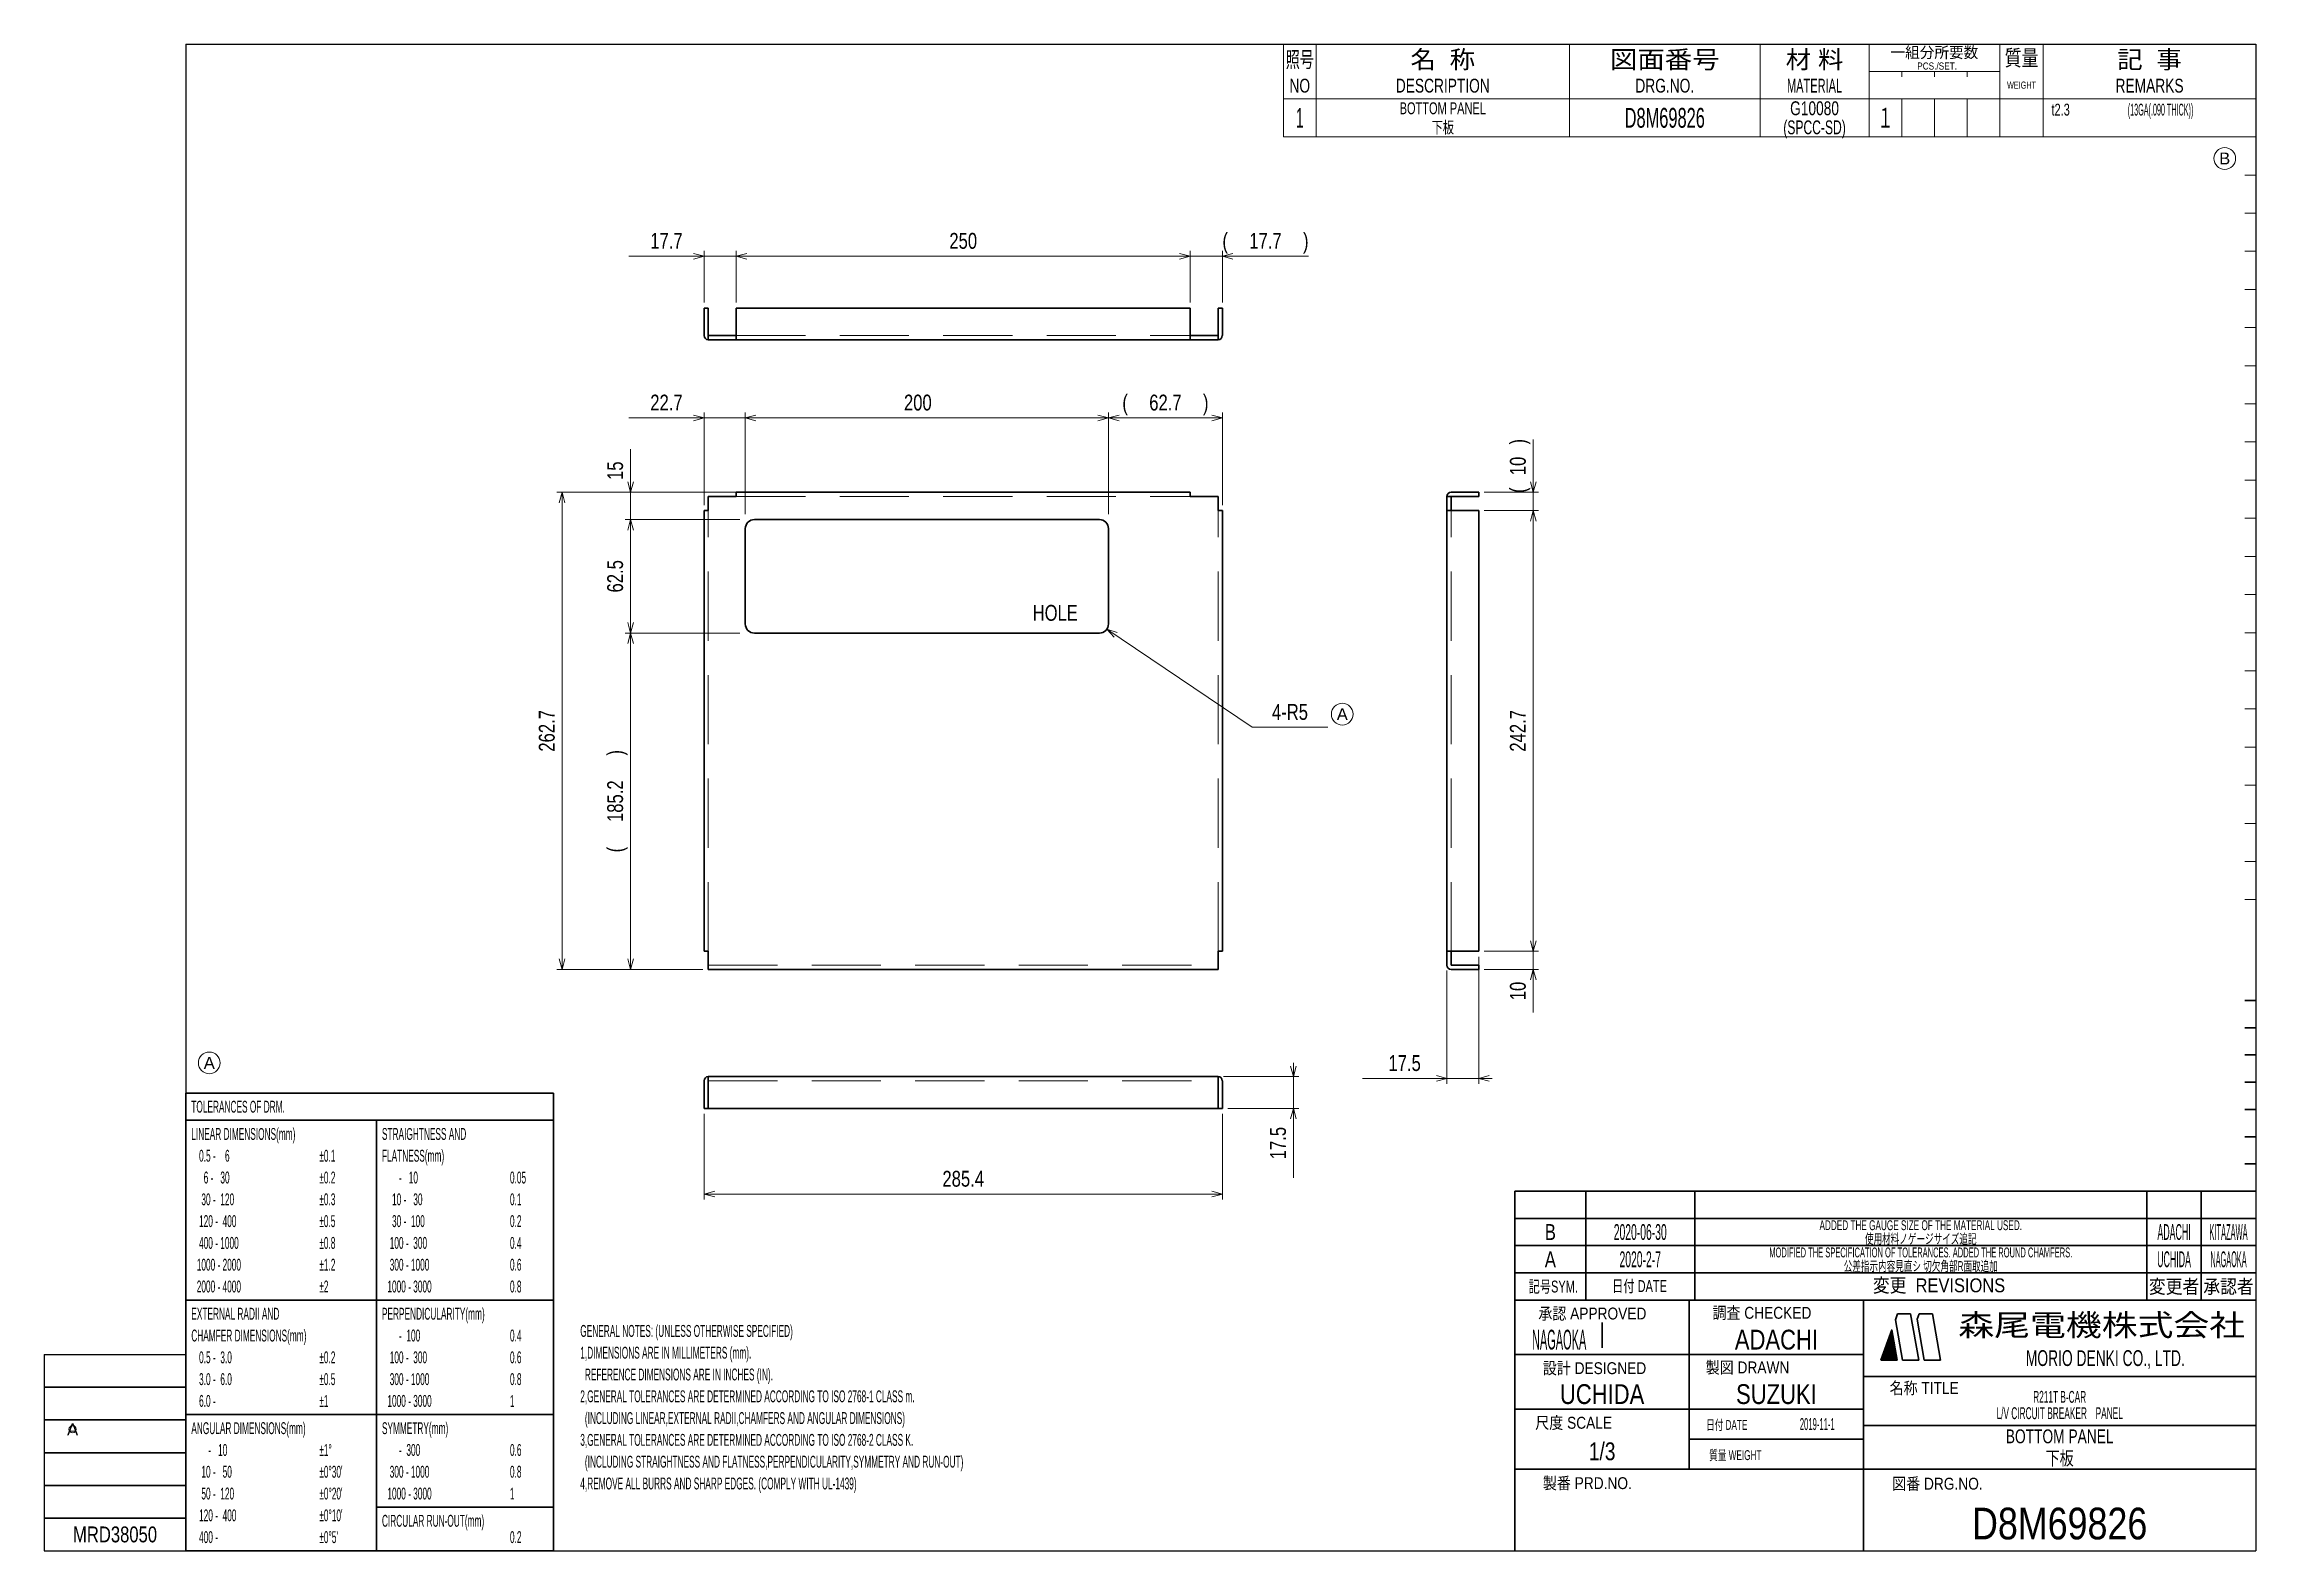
# Model space of a CAD drawing. Header units: millimetres. Extents: x 7 to 413, y 10 to 287.
import ezdxf
from ezdxf.enums import TextEntityAlignment as Align

# ---------------------------------------------------------------- set-up
doc = ezdxf.new("R2010")
doc.units = ezdxf.units.MM
doc.linetypes.add('DASHED', pattern=[19, 12.7, -6.3])
for name, color, linetype in [('GR1_05', 7, 'Continuous'), ('GR1_06', 7, 'Continuous'), ('GR1_16', 7, 'Continuous'), ('図面枠D8M', 7, 'Continuous'), ('表題、部品表_02', 7, 'Continuous'), ('表題、部品表_03', 7, 'Continuous')]:
    doc.layers.add(name, color=color, linetype=linetype)
doc.styles.add('HG丸ｺﾞｼｯｸM-PRO', font='')
doc.styles.get('HG丸ｺﾞｼｯｸM-PRO').set_extended_font_data('HG丸ｺﾞｼｯｸM-PRO')

# ---------------------------------------------------------------- blocks, each defined once
blk = doc.blocks.new('BLKF024')
at = {"layer": '図面枠D8M', "color": 4, "linetype": 'Continuous', "lineweight": 13}
for p, q in [((344.778471, 46.998727), (346.524087, 48.744343)), ((344.8594, 47.221078), (346.502888, 48.864566)), ((344.940329, 47.443428), (346.48169, 48.984789)), ((345.021258, 47.665778), (346.460491, 49.105012)), ((345.102186, 47.888128), (346.439293, 49.225235)), ((345.183115, 48.110479), (346.418094, 49.345457)), ((345.264044, 48.332829), (346.396896, 49.46568)), ((345.344973, 48.555179), (346.375697, 49.585903)), ((345.425902, 48.777529), (346.354499, 49.706126)), ((345.506831, 48.999879), (346.3333, 49.826349)), ((345.58776, 49.22223), (346.312102, 49.946572)), ((345.668689, 49.44458), (346.290903, 50.066794)), ((345.749617, 49.66693), (346.269705, 50.187017)), ((345.830546, 49.88928), (346.248506, 50.30724)), ((345.911475, 50.111631), (346.227307, 50.427463)), ((345.992404, 50.333981), (346.206109, 50.547686)), ((346.073333, 50.556331), (346.18491, 50.667909)), ((346.154262, 50.778681), (346.163712, 50.788131)), ((344.157871, 45.246757), (346.693675, 47.782561)), ((344.211969, 45.442276), (346.672477, 47.902784)), ((344.292898, 45.664626), (346.651278, 48.023006)), ((344.299292, 45.246757), (346.714874, 47.662338)), ((344.373827, 45.886976), (346.63008, 48.143229)), ((344.440714, 45.246757), (346.736072, 47.542115)), ((344.454756, 46.109327), (346.608881, 48.263452)), ((344.535684, 46.331677), (346.587682, 48.383675)), ((344.582135, 45.246757), (346.757271, 47.421892)), ((344.616613, 46.554027), (346.566484, 48.503898)), ((344.697542, 46.776377), (346.545285, 48.624121)), ((344.723556, 45.246757), (346.778469, 47.301669)), ((344.864978, 45.246757), (346.799668, 47.181447)), ((345.006399, 45.246757), (346.820866, 47.061224)), ((345.147821, 45.246757), (346.842065, 46.941001)), ((345.289242, 45.246757), (346.863263, 46.820778)), ((345.430663, 45.246757), (346.884462, 46.700555)), ((345.572085, 45.246757), (346.90566, 46.580332)), ((345.713506, 45.246757), (346.926859, 46.46011)), ((345.854927, 45.246757), (346.948057, 46.339887)), ((345.996349, 45.246757), (346.969256, 46.219664)), ((346.13777, 45.246757), (346.990455, 46.099441)), ((346.279191, 45.246757), (347.011653, 45.979218)), ((346.420613, 45.246757), (347.032852, 45.858995)), ((346.562034, 45.246757), (347.05405, 45.738773)), ((346.703455, 45.246757), (347.075249, 45.61855)), ((346.844877, 45.246757), (347.096447, 45.498327)), ((346.986298, 45.246757), (347.117646, 45.378104)), ((347.12772, 45.246757), (347.138844, 45.257881))]:
    blk.add_line(p, q, dxfattribs=at)
blk = doc.blocks.new('BLKF023')
at = {"layer": '図面枠D8M', "color": 2, "linetype": 'Continuous', "lineweight": 25}
for p, q in [((33, 286.75), (413, 286.75)), ((33, 286.75), (33, 10.25)), ((413, 286.75), (413, 10.25)), ((7, 46.25), (7, 10.25)), ((7, 46.25), (33, 46.25)), ((7, 10.25), (413, 10.25))]:
    blk.add_line(p, q, dxfattribs=at)
at = {"layer": '図面枠D8M', "color": 4, "linetype": 'Continuous', "lineweight": 13}
for p, q in [((413, 269.75), (411, 269.75)), ((413, 262.75), (411, 262.75)), ((413, 255.75), (411, 255.75)), ((413, 248.75), (411, 248.75)), ((413, 241.75), (411, 241.75)), ((413, 234.75), (411, 234.75)), ((413, 227.75), (411, 227.75)), ((413, 220.75), (411, 220.75)), ((413, 213.75), (411, 213.75)), ((413, 206.75), (411, 206.75)), ((413, 199.75), (411, 199.75)), ((413, 192.75), (411, 192.75)), ((413, 185.75), (411, 185.75)), ((413, 178.75), (411, 178.75)), ((413, 171.75), (411, 171.75)), ((413, 164.75), (411, 164.75)), ((413, 157.75), (411, 157.75)), ((413, 150.75), (411, 150.75)), ((413, 143.75), (411, 143.75)), ((413, 136.75), (411, 136.75)), ((411, 129.75), (413, 129.75))]:
    blk.add_line(p, q, dxfattribs=at)
at = {"layer": '図面枠D8M', "color": 3, "linetype": 'Continuous', "lineweight": 35}
for p, q in [((413, 111.25), (411, 111.25)), ((413, 106.25), (411, 106.25)), ((413, 101.25), (411, 101.25)), ((413, 96.25), (411, 96.25)), ((413, 91.25), (411, 91.25)), ((413, 86.25), (411, 86.25)), ((413, 81.25), (411, 81.25)), ((277, 76.25), (413, 76.25)), ((277, 76.25), (277, 10.25)), ((290, 76.25), (290, 56.25)), ((310, 76.25), (310, 56.25)), ((393, 76.25), (393, 56.25)), ((403, 76.25), (403, 56.25)), ((277, 71.25), (413, 71.25)), ((277, 66.25), (413, 66.25)), ((277, 61.25), (413, 61.25)), ((277, 56.25), (413, 56.25)), ((309, 56.25), (309, 25.25)), ((341, 56.25), (341, 10.25)), ((346.84, 52.65), (347.23, 53.75)), ((347.23, 53.75), (349.64, 53.75)), ((351.14, 45.25), (349.64, 53.75)), ((351.18, 53.75), (350.82, 52.76)), ((351.18, 53.75), (353.64, 53.75)), ((355.14, 45.25), (353.64, 53.75)), ((293, 52.17), (293, 47.48)), ((344.14, 45.25), (346.16, 50.8)), ((347.14, 45.25), (346.16, 50.8)), ((348.14, 45.25), (346.84, 52.65)), ((352.14, 45.25), (350.82, 52.76)), ((277, 46.25), (341, 46.25)), ((344.14, 45.25), (347.14, 45.25)), ((348.14, 45.25), (351.14, 45.25)), ((352.14, 45.25), (355.14, 45.25)), ((341, 42.25), (413, 42.25)), ((7, 40.25), (33, 40.25)), ((7, 34.25), (33, 34.25)), ((277, 36.25), (341, 36.25)), ((341, 33.25), (413, 33.25)), ((309, 30.75), (341, 30.75)), ((7, 28.25), (33, 28.25)), ((277, 25.25), (413, 25.25)), ((7, 22.25), (33, 22.25)), ((33, 16.25), (7, 16.25))]:
    blk.add_line(p, q, dxfattribs=at)
at = {"layer": '図面枠D8M', "color": 4, "linetype": 'Continuous', "lineweight": 13}
blk.add_blockref('BLKF024', (0, 0), dxfattribs=at)
at = {"layer": '図面枠D8M', "color": 4, "linetype": 'Continuous', "lineweight": 13, "style": 'HG丸ｺﾞｼｯｸM-PRO'}
for s, height, width, p in [('記号SYM.', 2.182, 0.69227, (284.03, 58.74)), ('日付 DATE', 2.182, 0.692507, (299.87, 58.83)), ('変更  REVISIONS', 2.5455, 0.887352, (354.85, 58.97)), ('変更者', 2.545, 0.887717, (398, 58.75)), ('承認者', 2.545, 0.887717, (408, 58.75)), ('承認 APPROVED', 2.1818, 0.863151, (291.21, 53.79)), ('調査 CHECKED', 2.182, 0.863174, (322.34, 53.92)), ('設計 DESIGNED', 2.1818, 0.862613, (291.61, 43.76)), ('製図 DRAWN', 2.182, 0.863099, (319.7, 43.9)), ('名称 TITLE', 2.182, 0.862489, (352.13, 40.11)), ('尺度 SCALE', 2.182, 0.862581, (287.78, 33.74)), ('日付 DATE', 1.818, 0.618255, (315.88, 33.34)), ('質量 WEIGHT', 1.818, 0.618812, (317.46, 27.8)), ('製番 PRD.NO.', 2.182, 0.863299, (290.29, 22.66)), ('図番 DRG.NO.', 2.182, 0.863083, (354.56, 22.56))]:
    blk.add_text(s, height=height, dxfattribs=dict(at, width=width)).set_placement(p, align=Align.MIDDLE_CENTER)
at = {"layer": '図面枠D8M', "color": 2, "linetype": 'Continuous', "lineweight": 25, "style": 'HG丸ｺﾞｼｯｸM-PRO', "width": 1.206081}
blk.add_text('森尾電機株式会社', height=4, dxfattribs=at).set_placement((384.72, 51.68), align=Align.MIDDLE_CENTER)
at = {"layer": '図面枠D8M', "color": 3, "linetype": 'Continuous', "lineweight": 35, "style": 'HG丸ｺﾞｼｯｸM-PRO', "width": 0.652197}
blk.add_text('MORIO DENKI CO., LTD.', height=2.9091, dxfattribs=at).set_placement((385.38, 45.61), align=Align.MIDDLE_CENTER)
blk = doc.blocks.new('BLKF025')
at = {"layer": '図面枠D8M', "color": 3, "linetype": 'Continuous', "lineweight": 35, "style": 'HG丸ｺﾞｼｯｸM-PRO'}
for s, height, width, p in [('B', 2.91, 0.78204, (283.5, 68.75)), ('2020-06-30', 2.909, 0.488281, (300, 68.75)), ('ADDED THE GAUGE SIZE OF THE MATERIAL USED.', 1.8182, 0.618412, (351.5, 70)), ('ADACHI', 2.909, 0.415454, (398, 68.75)), ('KITAZAWA', 2.909, 0.308644, (408, 68.75)), ('A', 2.91, 0.782973, (283.5, 63.75)), ('2020-2-7', 2.909, 0.488281, (300, 63.75)), ('MODIFIED THE SPECIFICATION OF TOLERANCES. ADDED THE ROUND CHAMFERS.', 1.8182, 0.497628, (351.5, 65)), ('UCHIDA', 2.909, 0.415827, (398, 63.75)), ('NAGAOKA', 2.909, 0.334453, (408, 63.75)), ('NAGAOKA', 3.636, 0.414524, (285.11, 49)), ('ADACHI', 3.636, 0.830909, (325, 49)), ('UCHIDA', 3.636, 0.830691, (293, 39)), ('SUZUKI', 3.636, 0.831098, (325, 39)), ('L/V CIRCUIT BREAKER\u3000PANEL', 2.1818, 0.522183, (377, 35.5)), ('R211T B-CAR', 2.1818, 0.521736, (377, 38.5)), ('2019-11-1', 2.182, 0.482367, (332.5, 33.5)), ('BOTTOM PANEL', 2.5455, 0.741621, (377, 31.25)), ('1/3', 3.273, 0.80628, (293, 28.5)), ('D8M69826', 5.818, 0.845432, (377, 15.25))]:
    blk.add_text(s, height=height, dxfattribs=dict(at, width=width)).set_placement(p, align=Align.MIDDLE_CENTER)
blk = doc.blocks.new('BLKF026')
at = {"layer": 'GR1_06', "color": 3, "linetype": 'Continuous', "lineweight": 35}
for p, q in [((128.15, 96.52), (128.15, 91.45)), ((222.51, 97.28), (128.91, 97.28)), ((128.91, 97.28), (128.91, 96.52)), ((128.91, 97.28), (128.91, 91.45)), ((222.51, 97.28), (222.51, 91.45)), ((223.28, 96.52), (223.28, 91.45)), ((128.15, 91.45), (128.91, 91.45)), ((128.91, 91.45), (223.28, 91.45))]:
    blk.add_line(p, q, dxfattribs=at)
at = {"layer": 'GR1_06', "color": 4, "linetype": 'DASHED', "lineweight": 13}
blk.add_line((128.91, 96.52), (222.51, 96.52), dxfattribs=at)
at = {"layer": 'GR1_06', "color": 3, "linetype": 'Continuous', "lineweight": 35}
for centre, start, end in [((128.91, 96.52), 90, 180), ((222.51, 96.52), 0, 90)]:
    blk.add_arc(centre, 0.767, start, end, dxfattribs=at)
blk = doc.blocks.new('BLKF027')
at = {"layer": 'GR1_06', "color": 3, "linetype": 'Continuous', "lineweight": 35}
for p, q in [((137.38, 199.52), (200.71, 199.52)), ((135.71, 180.35), (135.71, 197.85)), ((202.38, 180.35), (202.38, 197.85)), ((137.38, 178.68), (200.71, 178.68))]:
    blk.add_line(p, q, dxfattribs=at)
for centre, start, end in [((137.38, 197.85), 90, 180), ((200.71, 197.85), 0, 90), ((137.38, 180.35), 180, 270), ((200.71, 180.35), 270, 0)]:
    blk.add_arc(centre, 1.67, start, end, dxfattribs=at)
blk = doc.blocks.new('BLKF028')
at = {"layer": 'GR1_06', "color": 3, "linetype": 'Continuous', "lineweight": 35}
for p, q in [((264.51, 203.75), (264.51, 117.72)), ((264.51, 203.75), (270.34, 203.75)), ((270.34, 204.52), (265.27, 204.52)), ((265.27, 201.18), (265.27, 203.75)), ((270.34, 204.52), (270.34, 203.75)), ((264.51, 201.18), (270.34, 201.18)), ((270.34, 201.18), (270.34, 120.28)), ((264.51, 120.28), (270.34, 120.28)), ((265.27, 117.72), (265.27, 120.28)), ((265.27, 117.72), (270.34, 117.72)), ((265.27, 116.95), (270.34, 116.95)), ((270.34, 117.72), (270.34, 116.95))]:
    blk.add_line(p, q, dxfattribs=at)
at = {"layer": 'GR1_06', "color": 4, "linetype": 'DASHED', "lineweight": 13}
blk.add_line((265.27, 120.28), (265.27, 201.18), dxfattribs=at)
at = {"layer": 'GR1_06', "color": 3, "linetype": 'Continuous', "lineweight": 35}
for centre, start, end in [((265.27, 203.75), 90, 180), ((265.27, 117.72), 180, 270)]:
    blk.add_arc(centre, 0.767, start, end, dxfattribs=at)
blk = doc.blocks.new('BLKF029')
at = {"layer": '表題、部品表_02', "color": 4, "linetype": 'Continuous', "lineweight": 13}
for p, q in [((234.5, 276.75), (234.5, 269.75)), ((234.5, 276.75), (413, 276.75)), ((240.5, 276.75), (240.5, 269.75)), ((287, 276.75), (287, 269.75)), ((322, 276.75), (322, 269.75)), ((342, 276.75), (342, 269.75)), ((348, 276.75), (348, 269.75)), ((354, 276.75), (354, 269.75)), ((360, 269.75), (360, 276.75)), ((366, 276.75), (366, 269.75)), ((374, 276.75), (374, 269.75)), ((413, 276.75), (413, 269.75)), ((234.5, 269.75), (413, 269.75))]:
    blk.add_line(p, q, dxfattribs=at)
blk = doc.blocks.new('BLKF032')
at = {"layer": '図面枠D8M', "color": 4, "linetype": 'Continuous', "lineweight": 13}
for p, q in [((234.5, 286.75), (234.5, 276.75)), ((234.5, 286.75), (413, 286.75)), ((240.5, 286.75), (240.5, 276.75)), ((287, 286.75), (287, 276.75)), ((322, 286.75), (322, 276.75)), ((342, 286.75), (342, 276.75)), ((366, 286.75), (366, 276.75)), ((374, 286.75), (374, 276.75)), ((413, 286.75), (413, 276.75)), ((342, 281.75), (366, 281.75)), ((348, 280.75), (348, 281.75)), ((354, 281.75), (354, 280.75)), ((360, 281.75), (360, 280.75)), ((234.5, 276.75), (413, 276.75))]:
    blk.add_line(p, q, dxfattribs=at)
at = {"layer": '図面枠D8M', "color": 3, "linetype": 'Continuous', "lineweight": 35, "style": 'HG丸ｺﾞｼｯｸM-PRO'}
for s, height, width, p in [('照号', 2.909, 0.651535, (237.5, 283.95)), ('名  称', 3.273, 1.042426, (263.75, 283.95)), ('図面番号', 3.273, 1.127518, (304.5, 283.95)), ('材 料', 3.273, 1.042439, (332, 283.95)), ('一組分所要数', 2.036, 0.966638, (354, 285.25)), ('質量', 2.909, 0.781842, (370, 284.25)), ('記  事', 3.273, 1.042426, (393.5, 283.95)), ('NO', 2.545, 0.740841, (237.5, 279.15)), ('DESCRIPTION', 2.5455, 0.741365, (263.75, 279.15)), ('DRG.NO.', 2.545, 0.741189, (304.5, 279.15)), ('MATERIAL', 2.545, 0.594756, (332, 279.15)), ('PCS./SET.', 1.309, 0.862935, (354.5, 282.75)), ('REMARKS', 2.545, 0.742803, (393.5, 279.15)), ('WEIGHT', 1.309, 0.635507, (370, 279.25))]:
    blk.add_text(s, height=height, dxfattribs=dict(at, width=width)).set_placement(p, align=Align.MIDDLE_CENTER)
blk = doc.blocks.new('BLKF031')
at = {"layer": '図面枠D8M', "color": 3, "linetype": 'Continuous', "lineweight": 13}
blk.add_blockref('BLKF032', (0, 0), dxfattribs=at)
blk = doc.blocks.new('FXTIP_ARROW_S')
at = {"color": 0, "linetype": 'Continuous', "lineweight": -2}
for q in [(-1, 0), (-0.97, 0.26), (-0.97, -0.26)]:
    blk.add_line((0, 0), q, dxfattribs=at)
blk = doc.blocks.new('FXTIP_ARROW_E')
at = {"color": 0, "linetype": 'Continuous', "lineweight": -2}
for q in [(-1, 0), (-0.97, 0.26), (-0.97, -0.26)]:
    blk.add_line((0, 0), q, dxfattribs=at)
blk = doc.blocks.new('BLKF033')
at = {"layer": '図面枠D8M', "color": 3, "linetype": 'Continuous', "lineweight": 35}
for p, q in [((33, 94.25), (100.5, 94.25)), ((33, 94.25), (33, 10.25)), ((100.5, 10.25), (100.5, 94.25)), ((33, 89.25), (100.5, 89.25)), ((68, 10.25), (68, 89.25)), ((33, 56.25), (68, 56.25)), ((68, 56.25), (100.5, 56.25)), ((33, 35.25), (68, 35.25)), ((68, 35.25), (100.5, 35.25)), ((68, 18.25), (100.5, 18.25)), ((33, 10.25), (100.5, 10.25))]:
    blk.add_line(p, q, dxfattribs=at)
at = {"layer": '図面枠D8M', "color": 4, "linetype": 'Continuous', "lineweight": 13, "style": 'HG丸ｺﾞｼｯｸM-PRO'}
for s, height, width, p in [('TOLERANCES OF DRM.', 2.1818, 0.522208, (34, 91.75)), ('LINEAR DIMENSIONS(mm)', 2.1818, 0.521664, (34, 86.75)), ('STRAIGHTNESS AND', 2.1818, 0.521949, (69, 86.75)), (' 0.5 -    6', 2.1818, 0.524049, (35, 82.75)), ('±0.1', 2.182, 0.52198, (57.5, 82.75)), ('FLATNESS(mm)', 2.1818, 0.521994, (69, 82.75)), ('   6 -   30', 2.1818, 0.52397, (35, 78.75)), ('±0.2', 2.182, 0.52198, (57.5, 78.75)), ('     -   10', 2.1818, 0.524651, (70, 78.75)), ('0.05', 2.182, 0.52205, (92.5, 78.75)), ('  30 -  120', 2.1818, 0.522893, (35, 74.75)), ('±0.3', 2.182, 0.52198, (57.5, 74.75)), ('  10 -   30', 2.1818, 0.523391, (70, 74.75)), ('0.1', 2.182, 0.522424, (92.5, 74.75)), (' 120 -  400', 2.1818, 0.52246, (35, 70.75)), ('±0.5', 2.182, 0.52198, (57.5, 70.75)), ('  30 -  100', 2.1818, 0.522893, (70, 70.75)), ('0.2', 2.182, 0.522424, (92.5, 70.75)), (' 400 - 1000', 2.1818, 0.52208, (35, 66.75)), ('±0.8', 2.182, 0.52198, (57.5, 66.75)), (' 100 -  300', 2.1818, 0.52246, (70, 66.75)), ('0.4', 2.182, 0.522424, (92.5, 66.75)), ('1000 - 2000', 2.1818, 0.521744, (35, 62.75)), ('±1.2', 2.182, 0.52198, (57.5, 62.75)), (' 300 - 1000', 2.1818, 0.52208, (70, 62.75)), ('0.6', 2.182, 0.522424, (92.5, 62.75)), ('2000 - 4000', 2.1818, 0.521744, (35, 58.75)), ('±2', 2.182, 0.521216, (57.5, 58.75)), ('1000 - 3000', 2.1818, 0.521744, (70, 58.75)), ('0.8', 2.182, 0.522424, (92.5, 58.75)), ('EXTERNAL RADII AND', 2.1818, 0.522426, (34, 53.75)), ('PERPENDICULARITY(mm)', 2.1818, 0.521822, (69, 53.75)), ('CHAMFER DIMENSIONS(mm)', 2.1818, 0.521615, (34, 49.75)), ('     -  100', 2.1818, 0.52397, (70, 49.75)), ('0.4', 2.182, 0.522424, (92.5, 49.75)), (' 0.5 -  3.0', 2.1818, 0.523514, (35, 45.75)), ('±0.2', 2.182, 0.52198, (57.5, 45.75)), (' 100 -  300', 2.1818, 0.52246, (70, 45.75)), ('0.6', 2.182, 0.522424, (92.5, 45.75)), (' 3.0 -  6.0', 2.1818, 0.523514, (35, 41.75)), ('±0.5', 2.182, 0.52198, (57.5, 41.75)), (' 300 - 1000', 2.1818, 0.52208, (70, 41.75)), ('0.8', 2.182, 0.522424, (92.5, 41.75)), (' 6.0 -', 2.182, 0.523279, (35, 37.75)), ('±1', 2.182, 0.521216, (57.5, 37.75)), ('1000 - 3000', 2.1818, 0.521744, (70, 37.75)), ('1', 2.18, 0.521199, (92.5, 37.75)), ('ANGULAR DIMENSIONS(mm)', 2.1818, 0.521887, (34, 32.75)), ('SYMMETRY(mm)', 2.1818, 0.521222, (69, 32.75)), ('     -   10', 2.1818, 0.524651, (35, 28.75)), ('±1°', 2.182, 0.52122, (57.5, 28.75)), ('     -  300', 2.1818, 0.52397, (70, 28.75)), ('0.6', 2.182, 0.522424, (92.5, 28.75)), ('  10 -   50', 2.1818, 0.523391, (35, 24.75)), ("±0°30'", 2.182, 0.521679, (57.5, 24.75)), (' 300 - 1000', 2.1818, 0.52208, (70, 24.75)), ('0.8', 2.182, 0.522424, (92.5, 24.75)), ('  50 -  120', 2.1818, 0.522893, (35, 20.75)), ("±0°20'", 2.182, 0.521679, (57.5, 20.75)), ('1000 - 3000', 2.1818, 0.521744, (70, 20.75)), ('1', 2.18, 0.521199, (92.5, 20.75)), (' 120 -  400', 2.1818, 0.52246, (35, 16.75)), ("±0°10'", 2.182, 0.521679, (57.5, 16.75)), ('CIRCULAR RUN-OUT(mm)', 2.1818, 0.521639, (69, 15.75)), (' 400 -', 2.182, 0.52234, (35, 12.75)), ("±0°5'", 2.182, 0.521776, (57.5, 12.75)), ('0.2', 2.182, 0.522424, (92.5, 12.75))]:
    blk.add_text(s, height=height, dxfattribs=dict(at, width=width)).set_placement(p, align=Align.MIDDLE_LEFT)
blk = doc.blocks.new('BLKF034')
at = {"layer": 'GR1_05', "color": 4, "linetype": 'Continuous', "lineweight": 13}
blk.add_circle((12.21, 32.54), 0.667, dxfattribs=at)
at = {"layer": 'GR1_05', "color": 4, "linetype": 'Continuous', "lineweight": 13, "style": 'HG丸ｺﾞｼｯｸM-PRO', "width": 1.042301}
blk.add_text('A', height=2.18, dxfattribs=at).set_placement((12.21, 32.54), align=Align.MIDDLE_CENTER)
blk = doc.blocks.new('BLKF035')
at = {"layer": 'GR1_05', "color": 4, "linetype": 'Continuous', "lineweight": 13}
blk.add_circle((245.3, 163.79), 2, dxfattribs=at)
at = {"layer": 'GR1_05', "color": 4, "linetype": 'Continuous', "lineweight": 13, "style": 'HG丸ｺﾞｼｯｸM-PRO', "width": 1.042301}
blk.add_text('A', height=2.18, dxfattribs=at).set_placement((245.3, 163.79), align=Align.MIDDLE_CENTER)
blk = doc.blocks.new('BLKF036')
at = {"layer": 'GR1_05', "color": 4, "linetype": 'Continuous', "lineweight": 13}
blk.add_circle((37.3, 99.79), 2, dxfattribs=at)
at = {"layer": 'GR1_05', "color": 4, "linetype": 'Continuous', "lineweight": 13, "style": 'HG丸ｺﾞｼｯｸM-PRO', "width": 1.042301}
blk.add_text('A', height=2.18, dxfattribs=at).set_placement((37.3, 99.79), align=Align.MIDDLE_CENTER)
blk = doc.blocks.new('BLKF037')
at = {"layer": 'GR1_05', "color": 4, "linetype": 'Continuous', "lineweight": 13}
blk.add_circle((407.3, 265.79), 2, dxfattribs=at)
at = {"layer": 'GR1_05', "color": 4, "linetype": 'Continuous', "lineweight": 13, "style": 'HG丸ｺﾞｼｯｸM-PRO', "width": 1.04272}
blk.add_text('B', height=2.18, dxfattribs=at).set_placement((407.3, 265.79), align=Align.MIDDLE_CENTER)

msp = doc.modelspace()

# ---------------------------------------------------------------- linework, layer by layer
at = {"layer": 'GR1_06', "color": 3, "linetype": 'Continuous', "lineweight": 35}
for p, q in [((128.15, 238.34), (128.91, 238.34)), ((128.15, 233.27), (128.15, 238.34)), ((128.91, 233.27), (128.91, 238.34)), ((134.05, 232.5), (134.05, 238.34)), ((134.05, 238.34), (217.38, 238.34)), ((217.38, 232.5), (217.38, 238.34)), ((222.51, 233.27), (222.51, 238.34)), ((222.51, 238.34), (223.28, 238.34)), ((223.28, 233.27), (223.28, 238.34)), ((128.91, 232.5), (128.91, 233.27)), ((128.91, 233.27), (134.05, 233.27)), ((222.51, 232.5), (128.91, 232.5)), ((217.38, 233.27), (222.51, 233.27)), ((222.51, 232.5), (222.51, 233.27)), ((128.91, 203.75), (134.05, 203.75)), ((128.91, 201.18), (128.91, 203.75)), ((134.05, 204.52), (217.38, 204.52)), ((134.05, 204.52), (134.05, 203.75)), ((217.38, 204.52), (217.38, 203.75)), ((222.51, 203.75), (217.38, 203.75)), ((222.51, 201.18), (222.51, 203.75)), ((128.15, 120.28), (128.15, 201.18)), ((128.15, 201.18), (128.91, 201.18)), ((222.51, 201.18), (223.28, 201.18)), ((223.28, 120.28), (223.28, 201.18)), ((128.15, 120.28), (128.91, 120.28)), ((128.91, 117.72), (128.91, 120.28)), ((222.51, 117.72), (222.51, 120.28)), ((222.51, 120.28), (223.28, 120.28)), ((128.91, 117.72), (128.91, 116.95)), ((128.91, 116.95), (222.51, 116.95)), ((222.51, 117.72), (222.51, 116.95))]:
    msp.add_line(p, q, dxfattribs=at)
at = {"layer": 'GR1_06', "color": 4, "linetype": 'DASHED', "lineweight": 13}
for p, q in [((134.05, 233.27), (217.38, 233.27)), ((134.05, 203.75), (217.38, 203.75)), ((128.91, 120.28), (128.91, 201.18)), ((222.51, 120.28), (222.51, 201.18)), ((128.91, 117.72), (222.51, 117.72))]:
    msp.add_line(p, q, dxfattribs=at)
at = {"layer": 'GR1_06', "color": 3, "linetype": 'Continuous', "lineweight": 35}
for centre, start, end in [((128.91, 233.27), 180, 270), ((222.51, 233.27), 270, 0)]:
    msp.add_arc(centre, 0.767, start, end, dxfattribs=at)
at = {"layer": 'GR1_16', "color": 254, "linetype": 'Continuous', "lineweight": 13}
for p, q in [((114.31, 247.84), (128.15, 247.84)), ((128.15, 239.34), (128.15, 248.84)), ((128.15, 247.84), (134.05, 247.84)), ((134.05, 239.34), (134.05, 248.84)), ((134.05, 247.84), (217.38, 247.84)), ((217.38, 239.34), (217.38, 248.84)), ((217.38, 247.84), (223.28, 247.84)), ((223.28, 239.34), (223.28, 248.84)), ((223.28, 247.84), (239.11, 247.84)), ((114.31, 218.16), (128.15, 218.16)), ((128.15, 202.18), (128.15, 219.16)), ((128.15, 218.16), (135.71, 218.16)), ((135.71, 200.52), (135.71, 219.16)), ((135.71, 218.16), (202.38, 218.16)), ((202.38, 200.52), (202.38, 219.16)), ((202.38, 218.16), (223.28, 218.16)), ((223.28, 202.18), (223.28, 219.16)), ((114.63, 204.52), (114.63, 212.44)), ((280.35, 204.52), (280.35, 214.18)), ((133.05, 204.52), (101.08, 204.52)), ((102.08, 116.95), (102.08, 204.52)), ((136.38, 204.52), (113.63, 204.52)), ((114.63, 199.52), (114.63, 204.52)), ((271.34, 204.52), (281.35, 204.52)), ((280.35, 201.18), (280.35, 204.52)), ((134.71, 199.52), (113.63, 199.52)), ((114.63, 178.68), (114.63, 199.52)), ((271.34, 201.18), (281.35, 201.18)), ((280.35, 120.28), (280.35, 201.18)), ((134.71, 178.68), (113.63, 178.68)), ((114.63, 116.95), (114.63, 178.68)), ((270.34, 119.28), (270.34, 95.93)), ((271.34, 120.28), (281.35, 120.28)), ((280.35, 116.95), (280.35, 120.28)), ((127.91, 116.95), (101.08, 116.95)), ((127.91, 116.95), (113.63, 116.95)), ((264.51, 116.72), (264.51, 95.93)), ((271.34, 116.95), (281.35, 116.95)), ((280.35, 109.03), (280.35, 116.95)), ((236.33, 97.28), (236.33, 99.78)), ((223.51, 97.28), (237.33, 97.28)), ((236.33, 91.45), (236.33, 97.28)), ((248.99, 96.93), (264.51, 96.93)), ((264.51, 96.93), (270.34, 96.93)), ((270.34, 96.93), (272.84, 96.93)), ((128.15, 90.45), (128.15, 74.7)), ((223.28, 90.45), (223.28, 74.7)), ((224.28, 91.45), (237.33, 91.45)), ((236.33, 78.69), (236.33, 91.45)), ((128.15, 75.7), (223.28, 75.7))]:
    msp.add_line(p, q, dxfattribs=at)
at = {"layer": 'GR1_16', "color": 4, "linetype": 'Continuous', "lineweight": 13}
for p, q in [((202.1, 179.42), (228.78, 161.38)), ((228.78, 161.38), (242.62, 161.38))]:
    msp.add_line(p, q, dxfattribs=at)

# ---------------------------------------------------------------- block references
at = {"layer": 'GR1_05', "color": 4, "linetype": 'Continuous', "lineweight": 13}
for name in ['BLKF037', 'BLKF035', 'BLKF036', 'BLKF034']:
    msp.add_blockref(name, (0, 0), dxfattribs=at)
at = {"layer": 'GR1_06', "color": 3, "linetype": 'Continuous', "lineweight": 35}
for name in ['BLKF028', 'BLKF027', 'BLKF026']:
    msp.add_blockref(name, (0, 0), dxfattribs=at)
at = {"layer": 'GR1_16', "color": 254, "linetype": 'Continuous', "lineweight": 13, "xscale": 2, "yscale": 2}
for name, p, rotation in [('FXTIP_ARROW_E', (128.15, 247.84), 360), ('FXTIP_ARROW_S', (134.05, 247.84), 180), ('FXTIP_ARROW_E', (217.38, 247.84), 360), ('FXTIP_ARROW_S', (223.28, 247.84), 180), ('FXTIP_ARROW_E', (128.15, 218.16), 360), ('FXTIP_ARROW_S', (135.71, 218.16), 180), ('FXTIP_ARROW_E', (202.38, 218.16), 360), ('FXTIP_ARROW_S', (202.38, 218.16), 180), ('FXTIP_ARROW_E', (223.28, 218.16), 360), ('FXTIP_ARROW_E', (102.08, 204.52), 90), ('FXTIP_ARROW_S', (114.63, 204.52), 270), ('FXTIP_ARROW_S', (280.35, 204.52), 270), ('FXTIP_ARROW_E', (114.63, 199.52), 90), ('FXTIP_ARROW_E', (280.35, 201.18), 90), ('FXTIP_ARROW_S', (114.63, 178.68), 270), ('FXTIP_ARROW_E', (114.63, 178.68), 90), ('FXTIP_ARROW_S', (280.35, 120.28), 270), ('FXTIP_ARROW_S', (102.08, 116.95), 270), ('FXTIP_ARROW_S', (114.63, 116.95), 270), ('FXTIP_ARROW_E', (280.35, 116.95), 90), ('FXTIP_ARROW_S', (236.33, 97.28), 270), ('FXTIP_ARROW_E', (264.51, 96.93), 360), ('FXTIP_ARROW_S', (270.34, 96.93), 180), ('FXTIP_ARROW_E', (236.33, 91.45), 90), ('FXTIP_ARROW_S', (128.15, 75.7), 180), ('FXTIP_ARROW_E', (223.28, 75.7), 360)]:
    msp.add_blockref(name, p, dxfattribs=dict(at, rotation=rotation))
at = {"layer": 'GR1_16', "color": 4, "linetype": 'Continuous', "lineweight": 13, "xscale": 2, "yscale": 2, "rotation": 145.9517083174754}
msp.add_blockref('FXTIP_ARROW_S', (202.1, 179.42), dxfattribs=at)
at = {"layer": '図面枠D8M', "color": 4, "linetype": 'Continuous', "lineweight": 35}
msp.add_blockref('BLKF023', (0, 0), dxfattribs=at)
at = {"layer": '図面枠D8M', "color": 3, "linetype": 'Continuous', "lineweight": 13}
msp.add_blockref('BLKF031', (0, 0), dxfattribs=at)
at = {"layer": '図面枠D8M', "color": 4, "linetype": 'Continuous', "lineweight": 13}
msp.add_blockref('BLKF033', (0, 0), dxfattribs=at)
at = {"layer": '図面枠D8M', "color": 3, "linetype": 'Continuous', "lineweight": 35}
msp.add_blockref('BLKF025', (0, 0), dxfattribs=at)
at = {"layer": '表題、部品表_02', "color": 4, "linetype": 'Continuous', "lineweight": 13}
msp.add_blockref('BLKF029', (0, 0), dxfattribs=at)

# ---------------------------------------------------------------- texts
at = {"layer": 'GR1_16', "color": 254, "linetype": 'Continuous', "lineweight": 35, "style": 'HG丸ｺﾞｼｯｸM-PRO'}
for s, height, rotation, width, p in [('17.7', 2.909, 0, 0.784749, (121.23, 248.34)), ('250', 2.909, 0, 0.784542, (175.71, 248.34)), ('(', 2.91, 0, 0.781868, (223.8, 248.34)), ('17.7', 2.909, 0, 0.784749, (231.2, 248.34)), (')', 2.91, 0, 0.781868, (238.6, 248.34)), ('22.7', 2.909, 0, 0.784749, (121.23, 218.66)), ('200', 2.909, 0, 0.784542, (167.38, 218.66)), ('(', 2.91, 0, 0.781868, (205.43, 218.66)), ('62.7', 2.909, 0, 0.784749, (212.83, 218.66)), (')', 2.91, 0, 0.781868, (220.23, 218.66)), (')', 2.91, 90, 0.781868, (279.85, 213.79)), ('15', 2.909, 90, 0.784542, (114.13, 208.48)), ('10', 2.909, 90, 0.784542, (279.85, 209.35)), ('(', 2.91, 90, 0.781868, (279.85, 204.91)), ('62.5', 2.909, 90, 0.784749, (114.13, 189.1)), ('262.7', 2.909, 90, 0.7847, (101.58, 160.73)), ('242.7', 2.909, 90, 0.7847, (279.85, 160.73)), (')', 2.91, 90, 0.781868, (114.13, 156.7)), ('185.2', 2.909, 90, 0.7847, (114.13, 147.82)), ('(', 2.91, 90, 0.781868, (114.13, 138.94)), ('10', 2.909, 90, 0.784542, (279.85, 112.99)), ('17.5', 2.909, 0, 0.784749, (256.75, 97.43)), ('17.5', 2.909, 90, 0.784749, (235.83, 85.07)), ('285.4', 2.909, 0, 0.7847, (175.71, 76.2))]:
    msp.add_text(s, height=height, rotation=rotation, dxfattribs=dict(at, width=width)).set_placement(p, align=Align.BOTTOM_CENTER)
at = {"layer": 'GR1_16', "color": 254, "linetype": 'Continuous', "lineweight": 35, "style": 'HG丸ｺﾞｼｯｸM-PRO', "width": 0.782831}
msp.add_text('HOLE', height=2.909, dxfattribs=at).set_placement((192.61, 182.39), align=Align.MIDDLE_CENTER)
at = {"layer": 'GR1_16', "color": 3, "linetype": 'Continuous', "lineweight": 35, "style": 'HG丸ｺﾞｼｯｸM-PRO', "width": 0.783129}
msp.add_text('4-R5', height=2.909, dxfattribs=at).set_placement((235.7, 161.88), align=Align.BOTTOM_CENTER)
at = {"layer": '図面枠D8M', "color": 3, "linetype": 'Continuous', "lineweight": 35, "style": 'HG丸ｺﾞｼｯｸM-PRO'}
for s, height, width, p in [('使用材料ノゲージサイズ追記', 1.8182, 0.618958, (351.5, 67.5)), ('公差指示内容見直シ 切欠角部R面取追加', 1.8182, 0.618927, (351.5, 62.5)), ('下板', 2.545, 0.741121, (377, 27.25)), ('MRD38050', 2.909, 0.783793, (20, 13.25))]:
    msp.add_text(s, height=height, dxfattribs=dict(at, width=width)).set_placement(p, align=Align.MIDDLE_CENTER)
for s, width, p in [('GENERAL NOTES: (UNLESS OTHERWISE SPECIFIED)', 0.52211, (105.41, 51.69)), ('1,DIMENSIONS ARE IN MILLIMETERS (mm).', 0.522052, (105.41, 47.69)), ('  REFERENCE DIMENSIONS ARE IN INCHES (IN).', 0.522009, (105.41, 43.69)), ('2,GENERAL TOLERANCES ARE DETERMINED ACCORDING TO ISO 2768-1 CLASS m.', 0.522186, (105.41, 39.69)), ('  (INCLUDING LINEAR,EXTERNAL RADII,CHAMFERS AND ANGULAR DIMENSIONS)', 0.522355, (105.41, 35.69)), ('3,GENERAL TOLERANCES ARE DETERMINED ACCORDING TO ISO 2768-2 CLASS K.', 0.52223, (105.41, 31.69)), ('  (INCLUDING STRAIGHTNESS AND FLATNESS,PERPENDICULARITY,SYMMETRY AND RUN-OUT)', 0.522087, (105.41, 27.69)), ('4,REMOVE ALL BURRS AND SHARP EDGES. (COMPLY WITH UL-1439)', 0.52235, (105.41, 23.69))]:
    msp.add_text(s, height=2.1818, dxfattribs=dict(at, width=width)).set_placement(p, align=Align.TOP_LEFT)
at = {"layer": '表題、部品表_03', "color": 3, "linetype": 'Continuous', "lineweight": 35, "style": 'HG丸ｺﾞｼｯｸM-PRO'}
for s, height, width, p in [('BOTTOM PANEL', 2.1818, 0.692642, (263.75, 275)), ('G10080', 2.545, 0.740408, (332, 275)), ('1', 3.64, 0.521199, (237.5, 273.25)), ('下板', 2.182, 0.692256, (263.75, 271.5)), ('D8M69826', 3.636, 0.619412, (304.5, 273.25)), ('(SPCC-SD)', 2.545, 0.652377, (332, 271.5)), ('１', 3.64, 0.578238, (345, 273.25))]:
    msp.add_text(s, height=height, dxfattribs=dict(at, width=width)).set_placement(p, align=Align.MIDDLE_CENTER)
for s, height, width, p in [('t2.3', 2.182, 0.690457, (375.5, 274.75)), ('(13GA(.090 THICK))', 2.1818, 0.416535, (389.5, 274.75))]:
    msp.add_text(s, height=height, dxfattribs=dict(at, width=width)).set_placement(p, align=Align.MIDDLE_LEFT)

doc.saveas('drawing.dxf')
